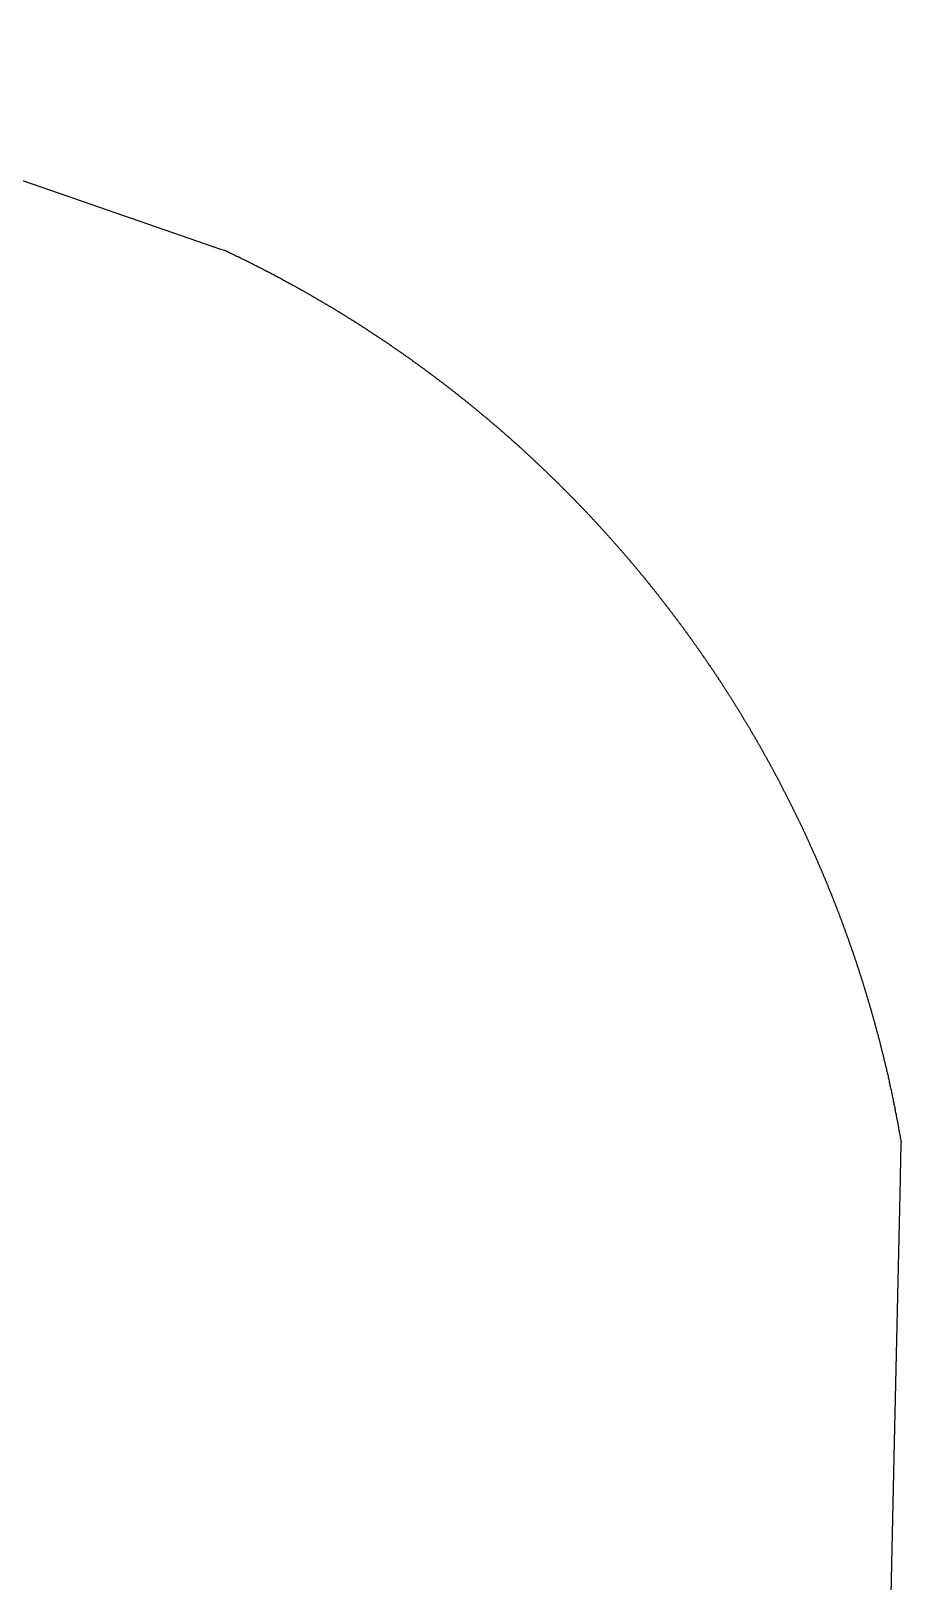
# Model space of a CAD drawing. Header units: millimetres. Extents: x 341926 to 344122, y 7366456 to 7369032.
# Drawn here: x 343748.6 to 343806, y 7367059.8 to 7367162.1 of the extents above; entities that cross this region are included whole.
import ezdxf

# ---------------------------------------------------------------- set-up
doc = ezdxf.new("R2010")
doc.units = ezdxf.units.MM
doc.layers.add('RUA FELICE ROSSI - 29_12_20 - V13', color=7, linetype='Continuous')

msp = doc.modelspace()

# ---------------------------------------------------------------- linework, layer by layer
at = {"layer": 'RUA FELICE ROSSI - 29_12_20 - V13'}
msp.add_lwpolyline([(343719.5, 7367162.13), (343751.96, 7367150.89), (343760.07, 7367148.08), (343761.09, 7367147.73), (343761.34, 7367147.65), (343761.4, 7367147.62), (343761.44, 7367147.61), (343761.45, 7367147.61), (343761.45, 7367147.61), (343761.45, 7367147.61), (343761.45, 7367147.61), (343761.46, 7367147.6), (343761.46, 7367147.6), (343761.47, 7367147.6), (343761.54, 7367147.57), (343761.61, 7367147.53), (343761.68, 7367147.5), (343761.75, 7367147.46), (343761.82, 7367147.43), (343761.89, 7367147.4), (343761.96, 7367147.36), (343762.03, 7367147.33), (343762.1, 7367147.29), (343762.17, 7367147.26), (343762.24, 7367147.23), (343762.31, 7367147.19), (343762.38, 7367147.16), (343762.45, 7367147.12), (343762.52, 7367147.09), (343762.59, 7367147.05), (343762.66, 7367147.02), (343762.73, 7367146.99), (343762.8, 7367146.95), (343762.87, 7367146.92), (343762.94, 7367146.88), (343763.01, 7367146.85), (343763.08, 7367146.81), (343763.15, 7367146.78), (343763.22, 7367146.74), (343763.29, 7367146.7), (343763.36, 7367146.67), (343763.43, 7367146.63), (343763.5, 7367146.6), (343763.57, 7367146.56), (343763.64, 7367146.53), (343763.71, 7367146.49), (343763.78, 7367146.46), (343763.85, 7367146.42), (343763.92, 7367146.38), (343763.99, 7367146.35), (343764.06, 7367146.31), (343764.13, 7367146.27), (343764.2, 7367146.24), (343764.27, 7367146.2), (343764.34, 7367146.17), (343764.41, 7367146.13), (343764.48, 7367146.09), (343764.55, 7367146.06), (343764.62, 7367146.02), (343764.69, 7367145.98), (343764.76, 7367145.94), (343764.83, 7367145.91), (343764.9, 7367145.87), (343764.97, 7367145.83), (343765.04, 7367145.8), (343765.1, 7367145.76), (343765.17, 7367145.72), (343765.24, 7367145.68), (343765.31, 7367145.65), (343765.38, 7367145.61), (343765.45, 7367145.57), (343765.52, 7367145.53), (343765.59, 7367145.5), (343765.66, 7367145.46), (343765.73, 7367145.42), (343765.8, 7367145.38), (343765.87, 7367145.34), (343765.94, 7367145.3), (343766, 7367145.27), (343766.04, 7367145.25), (343766.07, 7367145.23), (343766.11, 7367145.21), (343766.14, 7367145.19), (343766.18, 7367145.17), (343766.21, 7367145.15), (343766.25, 7367145.13), (343766.28, 7367145.11), (343766.32, 7367145.09), (343766.35, 7367145.07), (343766.38, 7367145.05), (343766.42, 7367145.03), (343766.45, 7367145.02), (343766.49, 7367145), (343766.52, 7367144.98), (343766.56, 7367144.96), (343766.59, 7367144.94), (343766.63, 7367144.92), (343766.66, 7367144.9), (343766.69, 7367144.88), (343766.73, 7367144.86), (343766.76, 7367144.84), (343766.8, 7367144.82), (343766.83, 7367144.8), (343766.87, 7367144.78), (343766.9, 7367144.76), (343766.94, 7367144.74), (343766.97, 7367144.72), (343767, 7367144.7), (343767.04, 7367144.68), (343767.07, 7367144.66), (343767.11, 7367144.64), (343767.14, 7367144.62), (343767.18, 7367144.6), (343767.21, 7367144.58), (343767.24, 7367144.56), (343767.28, 7367144.54), (343767.31, 7367144.52), (343767.35, 7367144.5), (343767.38, 7367144.48), (343767.42, 7367144.46), (343767.45, 7367144.44), (343767.48, 7367144.42), (343767.52, 7367144.4), (343767.55, 7367144.38), (343767.59, 7367144.36), (343767.62, 7367144.34), (343767.66, 7367144.32), (343767.69, 7367144.3), (343767.72, 7367144.28), (343767.76, 7367144.26), (343767.79, 7367144.24), (343767.83, 7367144.22), (343767.86, 7367144.2), (343767.9, 7367144.18), (343767.93, 7367144.16), (343767.96, 7367144.14), (343768, 7367144.12), (343768.03, 7367144.1), (343768.07, 7367144.08), (343768.1, 7367144.06), (343768.13, 7367144.04), (343768.17, 7367144.02), (343768.2, 7367144), (343768.24, 7367143.98), (343768.27, 7367143.96), (343768.31, 7367143.94), (343768.34, 7367143.92), (343768.37, 7367143.9), (343768.41, 7367143.88), (343768.44, 7367143.86), (343768.48, 7367143.84), (343768.51, 7367143.82), (343768.54, 7367143.79), (343768.58, 7367143.77), (343768.61, 7367143.75), (343768.65, 7367143.73), (343768.68, 7367143.71), (343768.71, 7367143.69), (343768.75, 7367143.67), (343768.78, 7367143.65), (343768.82, 7367143.63), (343768.85, 7367143.61), (343768.88, 7367143.59), (343768.92, 7367143.57), (343768.95, 7367143.55), (343768.99, 7367143.53), (343769.02, 7367143.5), (343769.05, 7367143.48), (343769.09, 7367143.46), (343769.12, 7367143.44), (343769.16, 7367143.42), (343769.19, 7367143.4), (343769.22, 7367143.38), (343769.26, 7367143.36), (343769.29, 7367143.34), (343769.33, 7367143.32), (343769.36, 7367143.3), (343769.39, 7367143.27), (343769.43, 7367143.25), (343769.46, 7367143.23), (343769.5, 7367143.21), (343769.53, 7367143.19), (343769.56, 7367143.17), (343769.6, 7367143.15), (343769.63, 7367143.13), (343769.66, 7367143.11), (343769.7, 7367143.08), (343769.73, 7367143.06), (343769.77, 7367143.04), (343769.8, 7367143.02), (343769.83, 7367143), (343769.87, 7367142.98), (343769.9, 7367142.96), (343769.93, 7367142.93), (343769.97, 7367142.91), (343770, 7367142.89), (343770.04, 7367142.87), (343770.07, 7367142.85), (343770.1, 7367142.83), (343770.14, 7367142.81), (343770.17, 7367142.78), (343770.2, 7367142.76), (343770.24, 7367142.74), (343770.27, 7367142.72), (343770.31, 7367142.7), (343770.34, 7367142.68), (343770.37, 7367142.66), (343770.41, 7367142.63), (343770.44, 7367142.61), (343770.47, 7367142.59), (343770.51, 7367142.57), (343770.54, 7367142.55), (343770.58, 7367142.53), (343770.61, 7367142.5), (343770.64, 7367142.48), (343770.68, 7367142.46), (343770.71, 7367142.44), (343770.74, 7367142.42), (343770.78, 7367142.39), (343770.81, 7367142.37), (343770.84, 7367142.35), (343770.88, 7367142.33), (343770.91, 7367142.31), (343770.94, 7367142.29), (343770.98, 7367142.26), (343771.01, 7367142.24), (343771.05, 7367142.22), (343771.08, 7367142.2), (343771.11, 7367142.18), (343771.15, 7367142.15), (343771.18, 7367142.13), (343771.21, 7367142.11), (343771.25, 7367142.09), (343771.28, 7367142.07), (343771.31, 7367142.04), (343771.35, 7367142.02), (343771.38, 7367142), (343771.41, 7367141.98), (343771.45, 7367141.95), (343771.48, 7367141.93), (343771.51, 7367141.91), (343771.55, 7367141.89), (343771.58, 7367141.87), (343771.61, 7367141.84), (343771.65, 7367141.82), (343771.68, 7367141.8), (343771.71, 7367141.78), (343771.75, 7367141.75), (343771.78, 7367141.73), (343771.81, 7367141.71), (343771.85, 7367141.69), (343771.88, 7367141.66), (343771.91, 7367141.64), (343771.95, 7367141.62), (343771.98, 7367141.6), (343772.01, 7367141.57), (343772.05, 7367141.55), (343772.08, 7367141.53), (343772.11, 7367141.51), (343772.15, 7367141.48), (343772.18, 7367141.46), (343772.21, 7367141.44), (343772.25, 7367141.42), (343772.28, 7367141.39), (343772.31, 7367141.37), (343772.35, 7367141.35), (343772.38, 7367141.33), (343772.41, 7367141.3), (343772.45, 7367141.28), (343772.48, 7367141.26), (343772.51, 7367141.23), (343772.54, 7367141.21), (343772.58, 7367141.19), (343772.61, 7367141.17), (343772.64, 7367141.14), (343772.68, 7367141.12), (343772.71, 7367141.1), (343772.74, 7367141.07), (343772.78, 7367141.05), (343772.81, 7367141.03), (343772.84, 7367141.01), (343772.88, 7367140.98), (343772.91, 7367140.96), (343772.94, 7367140.94), (343772.97, 7367140.91), (343773.01, 7367140.89), (343773.04, 7367140.87), (343773.07, 7367140.84), (343773.11, 7367140.82), (343773.14, 7367140.8), (343773.17, 7367140.77), (343773.21, 7367140.75), (343773.24, 7367140.73), (343773.27, 7367140.71), (343773.3, 7367140.68), (343773.34, 7367140.66), (343773.37, 7367140.64), (343773.4, 7367140.61), (343773.44, 7367140.59), (343773.47, 7367140.57), (343773.5, 7367140.54), (343773.53, 7367140.52), (343773.57, 7367140.5), (343773.6, 7367140.47), (343773.63, 7367140.45), (343773.67, 7367140.43), (343773.7, 7367140.4), (343773.73, 7367140.38), (343773.76, 7367140.35), (343773.8, 7367140.33), (343773.83, 7367140.31), (343773.86, 7367140.28), (343773.9, 7367140.26), (343773.93, 7367140.24), (343773.96, 7367140.21), (343773.99, 7367140.19), (343774.03, 7367140.17), (343774.06, 7367140.14), (343774.09, 7367140.12), (343774.12, 7367140.09), (343774.16, 7367140.07), (343774.19, 7367140.05), (343774.22, 7367140.02), (343774.26, 7367140), (343774.29, 7367139.98), (343774.32, 7367139.95), (343774.35, 7367139.93), (343774.39, 7367139.9), (343774.42, 7367139.88), (343774.45, 7367139.86), (343774.48, 7367139.83), (343774.52, 7367139.81), (343774.55, 7367139.79), (343774.58, 7367139.76), (343774.61, 7367139.74), (343774.65, 7367139.71), (343774.68, 7367139.69), (343774.71, 7367139.67), (343774.74, 7367139.64), (343774.78, 7367139.62), (343774.81, 7367139.59), (343774.84, 7367139.57), (343774.87, 7367139.54), (343774.91, 7367139.52), (343774.94, 7367139.5), (343774.97, 7367139.47), (343775, 7367139.45), (343775.04, 7367139.42), (343775.07, 7367139.4), (343775.1, 7367139.38), (343775.13, 7367139.35), (343775.17, 7367139.33), (343775.2, 7367139.3), (343775.23, 7367139.28), (343775.26, 7367139.25), (343775.3, 7367139.23), (343775.33, 7367139.21), (343775.36, 7367139.18), (343775.39, 7367139.16), (343775.42, 7367139.13), (343775.46, 7367139.11), (343775.49, 7367139.08), (343775.52, 7367139.06), (343775.55, 7367139.03), (343775.59, 7367139.01), (343775.62, 7367138.99), (343775.65, 7367138.96), (343775.68, 7367138.94), (343775.71, 7367138.91), (343775.75, 7367138.89), (343775.78, 7367138.86), (343775.81, 7367138.84), (343775.84, 7367138.81), (343775.88, 7367138.79), (343775.91, 7367138.76), (343775.94, 7367138.74), (343775.97, 7367138.71), (343776, 7367138.69), (343776.04, 7367138.66), (343776.07, 7367138.64), (343776.1, 7367138.62), (343776.13, 7367138.59), (343776.16, 7367138.57), (343776.2, 7367138.54), (343776.23, 7367138.52), (343776.26, 7367138.49), (343776.29, 7367138.47), (343776.32, 7367138.44), (343776.36, 7367138.42), (343776.39, 7367138.39), (343776.42, 7367138.37), (343776.45, 7367138.34), (343776.48, 7367138.32), (343776.52, 7367138.29), (343776.55, 7367138.27), (343776.58, 7367138.24), (343776.61, 7367138.22), (343776.64, 7367138.19), (343776.68, 7367138.17), (343776.71, 7367138.14), (343776.74, 7367138.12), (343776.77, 7367138.09), (343776.8, 7367138.06), (343776.84, 7367138.04), (343776.87, 7367138.01), (343776.9, 7367137.99), (343776.93, 7367137.96), (343776.96, 7367137.94), (343776.99, 7367137.91), (343777.03, 7367137.89), (343777.06, 7367137.86), (343777.09, 7367137.84), (343777.12, 7367137.81), (343777.15, 7367137.79), (343777.19, 7367137.76), (343777.22, 7367137.74), (343777.25, 7367137.71), (343777.28, 7367137.68), (343777.31, 7367137.66), (343777.34, 7367137.63), (343777.38, 7367137.61), (343777.41, 7367137.58), (343777.44, 7367137.56), (343777.47, 7367137.53), (343777.5, 7367137.51), (343777.53, 7367137.48), (343777.56, 7367137.45), (343777.6, 7367137.43), (343777.63, 7367137.4), (343777.66, 7367137.38), (343777.69, 7367137.35), (343777.72, 7367137.33), (343777.75, 7367137.3), (343777.79, 7367137.28), (343777.82, 7367137.25), (343777.85, 7367137.22), (343777.88, 7367137.2), (343777.91, 7367137.17), (343777.94, 7367137.15), (343777.97, 7367137.12), (343778.01, 7367137.09), (343778.04, 7367137.07), (343778.07, 7367137.04), (343778.1, 7367137.02), (343778.13, 7367136.99), (343778.16, 7367136.96), (343778.19, 7367136.94), (343778.23, 7367136.91), (343778.26, 7367136.89), (343778.29, 7367136.86), (343778.32, 7367136.83), (343778.35, 7367136.81), (343778.38, 7367136.78), (343778.41, 7367136.76), (343778.44, 7367136.73), (343778.48, 7367136.7), (343778.51, 7367136.68), (343778.54, 7367136.65), (343778.57, 7367136.63), (343778.6, 7367136.6), (343778.63, 7367136.57), (343778.66, 7367136.55), (343778.69, 7367136.52), (343778.73, 7367136.49), (343778.76, 7367136.47), (343778.79, 7367136.44), (343778.82, 7367136.42), (343778.85, 7367136.39), (343778.88, 7367136.36), (343778.91, 7367136.34), (343778.94, 7367136.31), (343778.97, 7367136.28), (343779.01, 7367136.26), (343779.04, 7367136.23), (343779.07, 7367136.2), (343779.1, 7367136.18), (343779.13, 7367136.15), (343779.16, 7367136.13), (343779.19, 7367136.1), (343779.22, 7367136.07), (343779.25, 7367136.05), (343779.29, 7367136.02), (343779.32, 7367135.99), (343779.35, 7367135.97), (343779.38, 7367135.94), (343779.41, 7367135.91), (343779.44, 7367135.89), (343779.47, 7367135.86), (343779.5, 7367135.83), (343779.53, 7367135.81), (343779.56, 7367135.78), (343779.59, 7367135.75), (343779.62, 7367135.73), (343779.66, 7367135.7), (343779.69, 7367135.67), (343779.72, 7367135.64), (343779.75, 7367135.62), (343779.78, 7367135.59), (343779.81, 7367135.56), (343779.84, 7367135.54), (343779.87, 7367135.51), (343779.9, 7367135.48), (343779.93, 7367135.46), (343779.96, 7367135.43), (343779.99, 7367135.4), (343780.02, 7367135.38), (343780.06, 7367135.35), (343780.09, 7367135.32), (343780.12, 7367135.29), (343780.15, 7367135.27), (343780.18, 7367135.24), (343780.21, 7367135.21), (343780.24, 7367135.19), (343780.27, 7367135.16), (343780.3, 7367135.13), (343780.33, 7367135.1), (343780.36, 7367135.08), (343780.39, 7367135.05), (343780.42, 7367135.02), (343780.45, 7367135), (343780.48, 7367134.97), (343780.51, 7367134.94), (343780.54, 7367134.91), (343780.57, 7367134.89), (343780.61, 7367134.86), (343780.64, 7367134.83), (343780.67, 7367134.8), (343780.7, 7367134.78), (343780.73, 7367134.75), (343780.76, 7367134.72), (343780.79, 7367134.7), (343780.82, 7367134.67), (343780.85, 7367134.64), (343780.88, 7367134.61), (343780.91, 7367134.59), (343780.94, 7367134.56), (343780.97, 7367134.53), (343781, 7367134.5), (343781.03, 7367134.48), (343781.06, 7367134.45), (343781.09, 7367134.42), (343781.12, 7367134.39), (343781.15, 7367134.37), (343781.18, 7367134.34), (343781.21, 7367134.31), (343781.24, 7367134.28), (343781.27, 7367134.25), (343781.3, 7367134.23), (343781.33, 7367134.2), (343781.36, 7367134.17), (343781.39, 7367134.14), (343781.42, 7367134.12), (343781.45, 7367134.09), (343781.48, 7367134.06), (343781.51, 7367134.03), (343781.54, 7367134), (343781.57, 7367133.98), (343781.6, 7367133.95), (343781.63, 7367133.92), (343781.66, 7367133.89), (343781.69, 7367133.87), (343781.72, 7367133.84), (343781.75, 7367133.81), (343781.78, 7367133.78), (343781.81, 7367133.75), (343781.84, 7367133.73), (343781.87, 7367133.7), (343781.9, 7367133.67), (343781.93, 7367133.64), (343781.96, 7367133.61), (343781.99, 7367133.58), (343782.02, 7367133.56), (343782.05, 7367133.53), (343782.08, 7367133.5), (343782.11, 7367133.47), (343782.14, 7367133.44), (343782.17, 7367133.42), (343782.2, 7367133.39), (343782.23, 7367133.36), (343782.26, 7367133.33), (343782.29, 7367133.3), (343782.32, 7367133.27), (343782.35, 7367133.25), (343782.38, 7367133.22), (343782.41, 7367133.19), (343782.44, 7367133.16), (343782.47, 7367133.13), (343782.5, 7367133.11), (343782.53, 7367133.08), (343782.56, 7367133.05), (343782.59, 7367133.02), (343782.62, 7367132.99), (343782.64, 7367132.96), (343782.67, 7367132.93), (343782.7, 7367132.91), (343782.73, 7367132.88), (343782.76, 7367132.85), (343782.79, 7367132.82), (343782.82, 7367132.79), (343782.85, 7367132.76), (343782.88, 7367132.73), (343782.91, 7367132.71), (343782.94, 7367132.68), (343782.97, 7367132.65), (343783, 7367132.62), (343783.03, 7367132.59), (343783.06, 7367132.56), (343783.09, 7367132.53), (343783.12, 7367132.51), (343783.15, 7367132.48), (343783.17, 7367132.45), (343783.2, 7367132.42), (343783.23, 7367132.39), (343783.26, 7367132.36), (343783.29, 7367132.33), (343783.32, 7367132.3), (343783.35, 7367132.28), (343783.38, 7367132.25), (343783.41, 7367132.22), (343783.44, 7367132.19), (343783.47, 7367132.16), (343783.5, 7367132.13), (343783.53, 7367132.1), (343783.55, 7367132.07), (343783.58, 7367132.04), (343783.61, 7367132.02), (343783.64, 7367131.99), (343783.67, 7367131.96), (343783.7, 7367131.93), (343783.73, 7367131.9), (343783.76, 7367131.87), (343783.79, 7367131.84), (343783.82, 7367131.81), (343783.84, 7367131.78), (343783.87, 7367131.75), (343783.9, 7367131.72), (343783.93, 7367131.7), (343783.96, 7367131.67), (343783.99, 7367131.64), (343784.02, 7367131.61), (343784.05, 7367131.58), (343784.08, 7367131.55), (343784.11, 7367131.52), (343784.13, 7367131.49), (343784.16, 7367131.46), (343784.19, 7367131.43), (343784.22, 7367131.4), (343784.25, 7367131.37), (343784.28, 7367131.34), (343784.31, 7367131.31), (343784.34, 7367131.29), (343784.36, 7367131.26), (343784.39, 7367131.23), (343784.42, 7367131.2), (343784.45, 7367131.17), (343784.48, 7367131.14), (343784.51, 7367131.11), (343784.54, 7367131.08), (343784.57, 7367131.05), (343784.59, 7367131.02), (343784.62, 7367130.99), (343784.65, 7367130.96), (343784.68, 7367130.93), (343784.71, 7367130.9), (343784.74, 7367130.87), (343784.77, 7367130.84), (343784.79, 7367130.81), (343784.82, 7367130.78), (343784.85, 7367130.75), (343784.88, 7367130.72), (343784.91, 7367130.69), (343784.94, 7367130.66), (343784.96, 7367130.64), (343784.99, 7367130.61), (343785.02, 7367130.58), (343785.05, 7367130.55), (343785.08, 7367130.52), (343785.11, 7367130.49), (343785.14, 7367130.46), (343785.16, 7367130.43), (343785.19, 7367130.4), (343785.22, 7367130.37), (343785.25, 7367130.34), (343785.28, 7367130.31), (343785.3, 7367130.28), (343785.33, 7367130.25), (343785.36, 7367130.22), (343785.39, 7367130.19), (343785.42, 7367130.16), (343785.45, 7367130.13), (343785.47, 7367130.1), (343785.5, 7367130.07), (343785.53, 7367130.04), (343785.56, 7367130.01), (343785.59, 7367129.98), (343785.61, 7367129.95), (343785.64, 7367129.92), (343785.67, 7367129.89), (343785.7, 7367129.86), (343785.73, 7367129.83), (343785.76, 7367129.8), (343785.78, 7367129.77), (343785.81, 7367129.74), (343785.84, 7367129.71), (343785.87, 7367129.68), (343785.9, 7367129.65), (343785.92, 7367129.62), (343785.95, 7367129.59), (343785.98, 7367129.56), (343786.01, 7367129.52), (343786.03, 7367129.49), (343786.06, 7367129.46), (343786.09, 7367129.43), (343786.12, 7367129.4), (343786.15, 7367129.37), (343786.17, 7367129.34), (343786.2, 7367129.31), (343786.23, 7367129.28), (343786.26, 7367129.25), (343786.29, 7367129.22), (343786.31, 7367129.19), (343786.34, 7367129.16), (343786.37, 7367129.13), (343786.4, 7367129.1), (343786.42, 7367129.07), (343786.45, 7367129.04), (343786.48, 7367129.01), (343786.51, 7367128.98), (343786.53, 7367128.95), (343786.56, 7367128.92), (343786.59, 7367128.89), (343786.62, 7367128.85), (343786.64, 7367128.82), (343786.67, 7367128.79), (343786.7, 7367128.76), (343786.73, 7367128.73), (343786.75, 7367128.7), (343786.78, 7367128.67), (343786.81, 7367128.64), (343786.84, 7367128.61), (343786.86, 7367128.58), (343786.89, 7367128.55), (343786.92, 7367128.52), (343786.95, 7367128.49), (343786.97, 7367128.46), (343787, 7367128.42), (343787.03, 7367128.39), (343787.06, 7367128.36), (343787.08, 7367128.33), (343787.11, 7367128.3), (343787.14, 7367128.27), (343787.17, 7367128.24), (343787.19, 7367128.21), (343787.22, 7367128.18), (343787.25, 7367128.15), (343787.27, 7367128.12), (343787.3, 7367128.08), (343787.33, 7367128.05), (343787.36, 7367128.02), (343787.38, 7367127.99), (343787.41, 7367127.96), (343787.44, 7367127.93), (343787.46, 7367127.9), (343787.49, 7367127.87), (343787.52, 7367127.84), (343787.55, 7367127.8), (343787.57, 7367127.77), (343787.6, 7367127.74), (343787.63, 7367127.71), (343787.65, 7367127.68), (343787.68, 7367127.65), (343787.71, 7367127.62), (343787.73, 7367127.59), (343787.76, 7367127.56), (343787.79, 7367127.52), (343787.81, 7367127.49), (343787.84, 7367127.46), (343787.87, 7367127.43), (343787.9, 7367127.4), (343787.92, 7367127.37), (343787.95, 7367127.34), (343787.98, 7367127.3), (343788, 7367127.27), (343788.03, 7367127.24), (343788.06, 7367127.21), (343788.08, 7367127.18), (343788.11, 7367127.15), (343788.14, 7367127.12), (343788.16, 7367127.09), (343788.19, 7367127.05), (343788.22, 7367127.02), (343788.24, 7367126.99), (343788.27, 7367126.96), (343788.3, 7367126.93), (343788.32, 7367126.9), (343788.35, 7367126.86), (343788.38, 7367126.83), (343788.4, 7367126.8), (343788.43, 7367126.77), (343788.46, 7367126.74), (343788.48, 7367126.71), (343788.51, 7367126.68), (343788.53, 7367126.64), (343788.56, 7367126.61), (343788.59, 7367126.58), (343788.61, 7367126.55), (343788.64, 7367126.52), (343788.67, 7367126.48), (343788.69, 7367126.45), (343788.72, 7367126.42), (343788.75, 7367126.39), (343788.77, 7367126.36), (343788.8, 7367126.33), (343788.82, 7367126.29), (343788.85, 7367126.26), (343788.88, 7367126.23), (343788.9, 7367126.2), (343788.93, 7367126.17), (343788.96, 7367126.14), (343788.98, 7367126.1), (343789.01, 7367126.07), (343789.03, 7367126.04), (343789.06, 7367126.01), (343789.09, 7367125.98), (343789.11, 7367125.94), (343789.14, 7367125.91), (343789.16, 7367125.88), (343789.19, 7367125.85), (343789.22, 7367125.82), (343789.24, 7367125.78), (343789.27, 7367125.75), (343789.3, 7367125.72), (343789.32, 7367125.69), (343789.35, 7367125.66), (343789.37, 7367125.62), (343789.4, 7367125.59), (343789.42, 7367125.56), (343789.45, 7367125.53), (343789.48, 7367125.49), (343789.5, 7367125.46), (343789.53, 7367125.43), (343789.55, 7367125.4), (343789.58, 7367125.37), (343789.61, 7367125.33), (343789.63, 7367125.3), (343789.66, 7367125.27), (343789.68, 7367125.24), (343789.71, 7367125.21), (343789.73, 7367125.17), (343789.76, 7367125.14), (343789.79, 7367125.11), (343789.81, 7367125.08), (343789.84, 7367125.04), (343789.86, 7367125.01), (343789.89, 7367124.98), (343789.91, 7367124.95), (343789.94, 7367124.91), (343789.97, 7367124.88), (343789.99, 7367124.85), (343790.02, 7367124.82), (343790.04, 7367124.78), (343790.07, 7367124.75), (343790.09, 7367124.72), (343790.12, 7367124.69), (343790.14, 7367124.65), (343790.17, 7367124.62), (343790.19, 7367124.59), (343790.22, 7367124.56), (343790.25, 7367124.52), (343790.27, 7367124.49), (343790.3, 7367124.46), (343790.32, 7367124.43), (343790.35, 7367124.39), (343790.37, 7367124.36), (343790.4, 7367124.33), (343790.42, 7367124.3), (343790.45, 7367124.26), (343790.47, 7367124.23), (343790.5, 7367124.2), (343790.52, 7367124.17), (343790.55, 7367124.13), (343790.57, 7367124.1), (343790.6, 7367124.07), (343790.62, 7367124.03), (343790.65, 7367124), (343790.67, 7367123.97), (343790.7, 7367123.94), (343790.72, 7367123.9), (343790.75, 7367123.87), (343790.77, 7367123.84), (343790.8, 7367123.81), (343790.82, 7367123.77), (343790.85, 7367123.74), (343790.87, 7367123.71), (343790.9, 7367123.67), (343790.92, 7367123.64), (343790.95, 7367123.61), (343790.97, 7367123.57), (343791, 7367123.54), (343791.02, 7367123.51), (343791.05, 7367123.48), (343791.07, 7367123.44), (343791.1, 7367123.41), (343791.12, 7367123.38), (343791.15, 7367123.34), (343791.17, 7367123.31), (343791.2, 7367123.28), (343791.22, 7367123.24), (343791.25, 7367123.21), (343791.27, 7367123.18), (343791.3, 7367123.15), (343791.32, 7367123.11), (343791.35, 7367123.08), (343791.37, 7367123.05), (343791.39, 7367123.01), (343791.42, 7367122.98), (343791.44, 7367122.95), (343791.47, 7367122.91), (343791.49, 7367122.88), (343791.52, 7367122.85), (343791.54, 7367122.81), (343791.57, 7367122.78), (343791.59, 7367122.75), (343791.62, 7367122.71), (343791.64, 7367122.68), (343791.66, 7367122.65), (343791.69, 7367122.61), (343791.71, 7367122.58), (343791.74, 7367122.55), (343791.76, 7367122.51), (343791.79, 7367122.48), (343791.81, 7367122.45), (343791.83, 7367122.41), (343791.86, 7367122.38), (343791.88, 7367122.35), (343791.91, 7367122.31), (343791.93, 7367122.28), (343791.96, 7367122.25), (343791.98, 7367122.21), (343792, 7367122.18), (343792.03, 7367122.15), (343792.05, 7367122.11), (343792.08, 7367122.08), (343792.1, 7367122.05), (343792.12, 7367122.01), (343792.15, 7367121.98), (343792.17, 7367121.95), (343792.2, 7367121.91), (343792.22, 7367121.88), (343792.24, 7367121.85), (343792.27, 7367121.81), (343792.29, 7367121.78), (343792.32, 7367121.74), (343792.34, 7367121.71), (343792.36, 7367121.68), (343792.39, 7367121.64), (343792.41, 7367121.61), (343792.44, 7367121.58), (343792.46, 7367121.54), (343792.48, 7367121.51), (343792.51, 7367121.48), (343792.53, 7367121.44), (343792.56, 7367121.41), (343792.58, 7367121.37), (343792.6, 7367121.34), (343792.63, 7367121.31), (343792.65, 7367121.27), (343792.67, 7367121.24), (343792.7, 7367121.21), (343792.72, 7367121.17), (343792.74, 7367121.14), (343792.77, 7367121.1), (343792.79, 7367121.07), (343792.82, 7367121.04), (343792.84, 7367121), (343792.86, 7367120.97), (343792.89, 7367120.93), (343792.91, 7367120.9), (343792.93, 7367120.87), (343792.96, 7367120.83), (343792.98, 7367120.8), (343793, 7367120.76), (343793.03, 7367120.73), (343793.05, 7367120.7), (343793.07, 7367120.66), (343793.1, 7367120.63), (343793.12, 7367120.59), (343793.14, 7367120.56), (343793.17, 7367120.53), (343793.19, 7367120.49), (343793.21, 7367120.46), (343793.24, 7367120.42), (343793.26, 7367120.39), (343793.28, 7367120.36), (343793.31, 7367120.32), (343793.33, 7367120.29), (343793.35, 7367120.25), (343793.38, 7367120.22), (343793.4, 7367120.19), (343793.42, 7367120.15), (343793.45, 7367120.12), (343793.47, 7367120.08), (343793.49, 7367120.05), (343793.51, 7367120.01), (343793.54, 7367119.98), (343793.56, 7367119.95), (343793.58, 7367119.91), (343793.61, 7367119.88), (343793.63, 7367119.84), (343793.65, 7367119.81), (343793.67, 7367119.78), (343793.7, 7367119.74), (343793.72, 7367119.71), (343793.74, 7367119.67), (343793.77, 7367119.64), (343793.79, 7367119.6), (343793.81, 7367119.57), (343793.83, 7367119.53), (343793.86, 7367119.5), (343793.88, 7367119.47), (343793.9, 7367119.43), (343793.93, 7367119.4), (343793.95, 7367119.36), (343793.97, 7367119.33), (343793.99, 7367119.29), (343794.02, 7367119.26), (343794.04, 7367119.22), (343794.06, 7367119.19), (343794.08, 7367119.16), (343794.11, 7367119.12), (343794.13, 7367119.09), (343794.15, 7367119.05), (343794.17, 7367119.02), (343794.2, 7367118.98), (343794.22, 7367118.95), (343794.24, 7367118.91), (343794.26, 7367118.88), (343794.29, 7367118.84), (343794.31, 7367118.81), (343794.33, 7367118.78), (343794.35, 7367118.74), (343794.38, 7367118.71), (343794.4, 7367118.67), (343794.42, 7367118.64), (343794.44, 7367118.6), (343794.47, 7367118.57), (343794.49, 7367118.53), (343794.51, 7367118.5), (343794.53, 7367118.46), (343794.55, 7367118.43), (343794.58, 7367118.39), (343794.6, 7367118.36), (343794.62, 7367118.32), (343794.64, 7367118.29), (343794.67, 7367118.26), (343794.69, 7367118.22), (343794.71, 7367118.19), (343794.73, 7367118.15), (343794.75, 7367118.12), (343794.78, 7367118.08), (343794.8, 7367118.05), (343794.82, 7367118.01), (343794.84, 7367117.98), (343794.86, 7367117.94), (343794.89, 7367117.91), (343794.91, 7367117.87), (343794.93, 7367117.84), (343794.95, 7367117.8), (343794.97, 7367117.77), (343794.99, 7367117.73), (343795.02, 7367117.7), (343795.04, 7367117.66), (343795.06, 7367117.63), (343795.08, 7367117.59), (343795.1, 7367117.56), (343795.13, 7367117.52), (343795.15, 7367117.49), (343795.17, 7367117.45), (343795.19, 7367117.42), (343795.21, 7367117.38), (343795.23, 7367117.35), (343795.26, 7367117.31), (343795.28, 7367117.28), (343795.3, 7367117.24), (343795.32, 7367117.21), (343795.34, 7367117.17), (343795.36, 7367117.14), (343795.38, 7367117.1), (343795.41, 7367117.07), (343795.43, 7367117.03), (343795.45, 7367117), (343795.47, 7367116.96), (343795.49, 7367116.93), (343795.51, 7367116.89), (343795.53, 7367116.86), (343795.56, 7367116.82), (343795.58, 7367116.79), (343795.6, 7367116.75), (343795.62, 7367116.71), (343795.64, 7367116.68), (343795.66, 7367116.64), (343795.68, 7367116.61), (343795.7, 7367116.57), (343795.73, 7367116.54), (343795.75, 7367116.5), (343795.77, 7367116.47), (343795.79, 7367116.43), (343795.81, 7367116.4), (343795.83, 7367116.36), (343795.85, 7367116.33), (343795.87, 7367116.29), (343795.89, 7367116.26), (343795.92, 7367116.22), (343795.94, 7367116.19), (343795.96, 7367116.15), (343795.98, 7367116.11), (343796, 7367116.08), (343796.02, 7367116.04), (343796.04, 7367116.01), (343796.06, 7367115.97), (343796.08, 7367115.94), (343796.1, 7367115.9), (343796.12, 7367115.87), (343796.15, 7367115.83), (343796.17, 7367115.8), (343796.19, 7367115.76), (343796.21, 7367115.72), (343796.23, 7367115.69), (343796.25, 7367115.65), (343796.27, 7367115.62), (343796.29, 7367115.58), (343796.31, 7367115.55), (343796.33, 7367115.51), (343796.35, 7367115.48), (343796.37, 7367115.44), (343796.39, 7367115.4), (343796.41, 7367115.37), (343796.44, 7367115.33), (343796.46, 7367115.3), (343796.48, 7367115.26), (343796.5, 7367115.23), (343796.52, 7367115.19), (343796.54, 7367115.16), (343796.56, 7367115.12), (343796.58, 7367115.08), (343796.6, 7367115.05), (343796.62, 7367115.01), (343796.64, 7367114.98), (343796.66, 7367114.94), (343796.68, 7367114.91), (343796.7, 7367114.87), (343796.72, 7367114.83), (343796.74, 7367114.8), (343796.76, 7367114.76), (343796.78, 7367114.73), (343796.8, 7367114.69), (343796.82, 7367114.66), (343796.84, 7367114.62), (343796.86, 7367114.58), (343796.88, 7367114.55), (343796.9, 7367114.51), (343796.92, 7367114.48), (343796.94, 7367114.44), (343796.96, 7367114.4), (343796.98, 7367114.37), (343797, 7367114.33), (343797.02, 7367114.3), (343797.04, 7367114.26), (343797.06, 7367114.23), (343797.08, 7367114.19), (343797.1, 7367114.15), (343797.12, 7367114.12), (343797.14, 7367114.08), (343797.16, 7367114.05), (343797.18, 7367114.01), (343797.2, 7367113.97), (343797.22, 7367113.94), (343797.24, 7367113.9), (343797.26, 7367113.87), (343797.28, 7367113.83), (343797.3, 7367113.79), (343797.32, 7367113.76), (343797.34, 7367113.72), (343797.36, 7367113.69), (343797.38, 7367113.65), (343797.4, 7367113.61), (343797.42, 7367113.58), (343797.44, 7367113.54), (343797.46, 7367113.51), (343797.48, 7367113.47), (343797.5, 7367113.43), (343797.52, 7367113.4), (343797.54, 7367113.36), (343797.56, 7367113.32), (343797.58, 7367113.29), (343797.59, 7367113.25), (343797.61, 7367113.22), (343797.63, 7367113.18), (343797.65, 7367113.14), (343797.67, 7367113.11), (343797.69, 7367113.07), (343797.71, 7367113.04), (343797.73, 7367113), (343797.75, 7367112.96), (343797.77, 7367112.93), (343797.79, 7367112.89), (343797.81, 7367112.85), (343797.83, 7367112.82), (343797.85, 7367112.78), (343797.87, 7367112.75), (343797.88, 7367112.71), (343797.9, 7367112.67), (343797.92, 7367112.64), (343797.94, 7367112.6), (343797.96, 7367112.56), (343797.98, 7367112.53), (343798, 7367112.49), (343798.02, 7367112.46), (343798.04, 7367112.42), (343798.06, 7367112.38), (343798.07, 7367112.35), (343798.09, 7367112.31), (343798.11, 7367112.27), (343798.13, 7367112.24), (343798.15, 7367112.2), (343798.17, 7367112.16), (343798.19, 7367112.13), (343798.21, 7367112.09), (343798.23, 7367112.06), (343798.24, 7367112.02), (343798.26, 7367111.98), (343798.28, 7367111.95), (343798.3, 7367111.91), (343798.32, 7367111.87), (343798.34, 7367111.84), (343798.36, 7367111.8), (343798.38, 7367111.76), (343798.39, 7367111.73), (343798.41, 7367111.69), (343798.43, 7367111.65), (343798.45, 7367111.62), (343798.47, 7367111.58), (343798.49, 7367111.55), (343798.51, 7367111.51), (343798.52, 7367111.47), (343798.54, 7367111.44), (343798.56, 7367111.4), (343798.58, 7367111.36), (343798.6, 7367111.33), (343798.62, 7367111.29), (343798.63, 7367111.25), (343798.65, 7367111.22), (343798.67, 7367111.18), (343798.69, 7367111.14), (343798.71, 7367111.11), (343798.73, 7367111.07), (343798.74, 7367111.03), (343798.76, 7367111), (343798.78, 7367110.96), (343798.8, 7367110.92), (343798.82, 7367110.89), (343798.84, 7367110.85), (343798.85, 7367110.81), (343798.87, 7367110.78), (343798.89, 7367110.74), (343798.91, 7367110.7), (343798.93, 7367110.67), (343798.94, 7367110.63), (343798.96, 7367110.59), (343798.98, 7367110.56), (343799, 7367110.52), (343799.02, 7367110.48), (343799.03, 7367110.45), (343799.05, 7367110.41), (343799.07, 7367110.37), (343799.09, 7367110.34), (343799.11, 7367110.3), (343799.12, 7367110.26), (343799.14, 7367110.23), (343799.16, 7367110.19), (343799.18, 7367110.15), (343799.19, 7367110.12), (343799.21, 7367110.08), (343799.23, 7367110.04), (343799.25, 7367110), (343799.27, 7367109.97), (343799.28, 7367109.93), (343799.3, 7367109.89), (343799.32, 7367109.86), (343799.34, 7367109.82), (343799.35, 7367109.78), (343799.37, 7367109.75), (343799.39, 7367109.71), (343799.41, 7367109.67), (343799.42, 7367109.64), (343799.44, 7367109.6), (343799.46, 7367109.56), (343799.48, 7367109.53), (343799.49, 7367109.49), (343799.51, 7367109.45), (343799.53, 7367109.41), (343799.55, 7367109.38), (343799.56, 7367109.34), (343799.58, 7367109.3), (343799.6, 7367109.27), (343799.62, 7367109.23), (343799.63, 7367109.19), (343799.65, 7367109.16), (343799.67, 7367109.12), (343799.68, 7367109.08), (343799.7, 7367109.04), (343799.72, 7367109.01), (343799.74, 7367108.97), (343799.75, 7367108.93), (343799.77, 7367108.9), (343799.79, 7367108.86), (343799.8, 7367108.82), (343799.82, 7367108.79), (343799.84, 7367108.75), (343799.86, 7367108.71), (343799.87, 7367108.67), (343799.89, 7367108.64), (343799.91, 7367108.6), (343799.92, 7367108.56), (343799.94, 7367108.53), (343799.96, 7367108.49), (343799.97, 7367108.45), (343799.99, 7367108.41), (343800.01, 7367108.38), (343800.02, 7367108.34), (343800.04, 7367108.3), (343800.06, 7367108.27), (343800.07, 7367108.23), (343800.09, 7367108.19), (343800.11, 7367108.15), (343800.12, 7367108.12), (343800.14, 7367108.08), (343800.16, 7367108.04), (343800.17, 7367108.01), (343800.19, 7367107.97), (343800.21, 7367107.93), (343800.22, 7367107.89), (343800.24, 7367107.86), (343800.26, 7367107.82), (343800.27, 7367107.78), (343800.29, 7367107.75), (343800.31, 7367107.71), (343800.32, 7367107.67), (343800.34, 7367107.63), (343800.36, 7367107.6), (343800.37, 7367107.56), (343800.39, 7367107.52), (343800.41, 7367107.48), (343800.42, 7367107.45), (343800.44, 7367107.41), (343800.45, 7367107.37), (343800.47, 7367107.34), (343800.49, 7367107.3), (343800.5, 7367107.26), (343800.52, 7367107.22), (343800.54, 7367107.19), (343800.55, 7367107.15), (343800.57, 7367107.11), (343800.58, 7367107.07), (343800.6, 7367107.04), (343800.62, 7367107), (343800.63, 7367106.96), (343800.65, 7367106.92), (343800.66, 7367106.89), (343800.68, 7367106.85), (343800.7, 7367106.81), (343800.71, 7367106.78), (343800.73, 7367106.74), (343800.74, 7367106.7), (343800.76, 7367106.66), (343800.78, 7367106.63), (343800.79, 7367106.59), (343800.81, 7367106.55), (343800.82, 7367106.51), (343800.84, 7367106.48), (343800.86, 7367106.44), (343800.87, 7367106.4), (343800.89, 7367106.36), (343800.9, 7367106.33), (343800.92, 7367106.29), (343800.93, 7367106.25), (343800.95, 7367106.21), (343800.97, 7367106.18), (343800.98, 7367106.14), (343801, 7367106.1), (343801.01, 7367106.06), (343801.03, 7367106.03), (343801.04, 7367105.99), (343801.06, 7367105.95), (343801.07, 7367105.91), (343801.09, 7367105.88), (343801.11, 7367105.84), (343801.12, 7367105.8), (343801.14, 7367105.76), (343801.15, 7367105.73), (343801.17, 7367105.69), (343801.18, 7367105.65), (343801.2, 7367105.61), (343801.21, 7367105.58), (343801.23, 7367105.54), (343801.24, 7367105.5), (343801.26, 7367105.46), (343801.27, 7367105.43), (343801.29, 7367105.39), (343801.3, 7367105.35), (343801.32, 7367105.31), (343801.34, 7367105.27), (343801.35, 7367105.24), (343801.37, 7367105.2), (343801.38, 7367105.16), (343801.4, 7367105.12), (343801.41, 7367105.09), (343801.43, 7367105.05), (343801.44, 7367105.01), (343801.46, 7367104.97), (343801.47, 7367104.94), (343801.49, 7367104.9), (343801.5, 7367104.86), (343801.52, 7367104.82), (343801.53, 7367104.79), (343801.55, 7367104.75), (343801.56, 7367104.71), (343801.58, 7367104.67), (343801.59, 7367104.63), (343801.6, 7367104.6), (343801.62, 7367104.56), (343801.63, 7367104.52), (343801.65, 7367104.48), (343801.66, 7367104.45), (343801.68, 7367104.41), (343801.69, 7367104.37), (343801.71, 7367104.33), (343801.72, 7367104.3), (343801.74, 7367104.26), (343801.75, 7367104.22), (343801.77, 7367104.18), (343801.78, 7367104.14), (343801.8, 7367104.11), (343801.81, 7367104.07), (343801.82, 7367104.03), (343801.84, 7367103.99), (343801.85, 7367103.96), (343801.87, 7367103.92), (343801.88, 7367103.88), (343801.9, 7367103.84), (343801.91, 7367103.8), (343801.93, 7367103.77), (343801.94, 7367103.73), (343801.95, 7367103.69), (343801.97, 7367103.65), (343801.98, 7367103.62), (343802, 7367103.58), (343802.01, 7367103.54), (343802.03, 7367103.5), (343802.04, 7367103.46), (343802.05, 7367103.43), (343802.07, 7367103.39), (343802.08, 7367103.35), (343802.1, 7367103.31), (343802.11, 7367103.27), (343802.12, 7367103.24), (343802.14, 7367103.2), (343802.15, 7367103.16), (343802.17, 7367103.12), (343802.18, 7367103.09), (343802.19, 7367103.05), (343802.21, 7367103.01), (343802.22, 7367102.97), (343802.24, 7367102.93), (343802.25, 7367102.9), (343802.26, 7367102.86), (343802.28, 7367102.82), (343802.29, 7367102.78), (343802.31, 7367102.74), (343802.32, 7367102.71), (343802.33, 7367102.67), (343802.35, 7367102.63), (343802.36, 7367102.59), (343802.37, 7367102.55), (343802.39, 7367102.52), (343802.4, 7367102.48), (343802.42, 7367102.44), (343802.43, 7367102.4), (343802.44, 7367102.36), (343802.46, 7367102.33), (343802.47, 7367102.29), (343802.48, 7367102.25), (343802.5, 7367102.21), (343802.51, 7367102.17), (343802.52, 7367102.14), (343802.54, 7367102.1), (343802.55, 7367102.06), (343802.56, 7367102.02), (343802.58, 7367101.98), (343802.59, 7367101.95), (343802.6, 7367101.91), (343802.62, 7367101.87), (343802.63, 7367101.83), (343802.64, 7367101.79), (343802.66, 7367101.76), (343802.67, 7367101.72), (343802.68, 7367101.68), (343802.7, 7367101.64), (343802.71, 7367101.6), (343802.72, 7367101.57), (343802.74, 7367101.53), (343802.75, 7367101.49), (343802.76, 7367101.45), (343802.78, 7367101.41), (343802.79, 7367101.38), (343802.8, 7367101.34), (343802.82, 7367101.3), (343802.83, 7367101.26), (343802.84, 7367101.22), (343802.86, 7367101.19), (343802.87, 7367101.15), (343802.88, 7367101.11), (343802.89, 7367101.07), (343802.91, 7367101.03), (343802.92, 7367101), (343802.93, 7367100.96), (343802.95, 7367100.92), (343802.96, 7367100.88), (343802.97, 7367100.84), (343802.98, 7367100.8), (343803, 7367100.77), (343803.01, 7367100.73), (343803.02, 7367100.69), (343803.04, 7367100.65), (343803.05, 7367100.61), (343803.06, 7367100.58), (343803.07, 7367100.54), (343803.09, 7367100.5), (343803.1, 7367100.46), (343803.11, 7367100.42), (343803.12, 7367100.39), (343803.14, 7367100.35), (343803.15, 7367100.31), (343803.16, 7367100.27), (343803.17, 7367100.23), (343803.19, 7367100.19), (343803.2, 7367100.16), (343803.21, 7367100.12), (343803.22, 7367100.08), (343803.24, 7367100.04), (343803.25, 7367100), (343803.26, 7367099.97), (343803.27, 7367099.93), (343803.29, 7367099.89), (343803.3, 7367099.85), (343803.31, 7367099.81), (343803.32, 7367099.77), (343803.33, 7367099.74), (343803.35, 7367099.7), (343803.36, 7367099.66), (343803.37, 7367099.62), (343803.38, 7367099.58), (343803.39, 7367099.55), (343803.41, 7367099.51), (343803.42, 7367099.47), (343803.43, 7367099.43), (343803.44, 7367099.39), (343803.46, 7367099.35), (343803.47, 7367099.32), (343803.48, 7367099.28), (343803.49, 7367099.24), (343803.5, 7367099.2), (343803.52, 7367099.16), (343803.53, 7367099.13), (343803.54, 7367099.09), (343803.55, 7367099.05), (343803.56, 7367099.01), (343803.57, 7367098.97), (343803.59, 7367098.93), (343803.6, 7367098.9), (343803.61, 7367098.86), (343803.62, 7367098.82), (343803.63, 7367098.78), (343803.64, 7367098.74), (343803.66, 7367098.7), (343803.67, 7367098.67), (343803.68, 7367098.63), (343803.69, 7367098.59), (343803.7, 7367098.55), (343803.71, 7367098.51), (343803.73, 7367098.47), (343803.74, 7367098.44), (343803.75, 7367098.4), (343803.76, 7367098.36), (343803.77, 7367098.32), (343803.78, 7367098.28), (343803.8, 7367098.24), (343803.81, 7367098.21), (343803.82, 7367098.17), (343803.83, 7367098.13), (343803.84, 7367098.09), (343803.85, 7367098.05), (343803.86, 7367098.01), (343803.87, 7367097.98), (343803.89, 7367097.94), (343803.9, 7367097.9), (343803.91, 7367097.86), (343803.92, 7367097.82), (343803.93, 7367097.79), (343803.94, 7367097.75), (343803.95, 7367097.71), (343803.96, 7367097.67), (343803.98, 7367097.63), (343803.99, 7367097.59), (343804, 7367097.56), (343804.01, 7367097.52), (343804.02, 7367097.48), (343804.03, 7367097.44), (343804.04, 7367097.4), (343804.05, 7367097.36), (343804.06, 7367097.33), (343804.07, 7367097.29), (343804.09, 7367097.25), (343804.1, 7367097.21), (343804.11, 7367097.17), (343804.12, 7367097.13), (343804.13, 7367097.09), (343804.14, 7367097.06), (343804.15, 7367097.02), (343804.16, 7367096.98), (343804.17, 7367096.94), (343804.18, 7367096.9), (343804.19, 7367096.86), (343804.2, 7367096.83), (343804.21, 7367096.79), (343804.23, 7367096.75), (343804.24, 7367096.71), (343804.25, 7367096.67), (343804.26, 7367096.63), (343804.27, 7367096.6), (343804.28, 7367096.56), (343804.29, 7367096.52), (343804.3, 7367096.48), (343804.31, 7367096.44), (343804.32, 7367096.4), (343804.33, 7367096.37), (343804.34, 7367096.33), (343804.35, 7367096.29), (343804.36, 7367096.25), (343804.37, 7367096.21), (343804.38, 7367096.17), (343804.39, 7367096.14), (343804.4, 7367096.1), (343804.41, 7367096.06), (343804.42, 7367096.02), (343804.43, 7367095.98), (343804.44, 7367095.94), (343804.45, 7367095.91), (343804.47, 7367095.87), (343804.48, 7367095.83), (343804.49, 7367095.79), (343804.5, 7367095.75), (343804.51, 7367095.71), (343804.52, 7367095.67), (343804.53, 7367095.64), (343804.54, 7367095.6), (343804.55, 7367095.56), (343804.56, 7367095.52), (343804.57, 7367095.48), (343804.58, 7367095.44), (343804.59, 7367095.41), (343804.6, 7367095.37), (343804.61, 7367095.33), (343804.62, 7367095.29), (343804.63, 7367095.25), (343804.64, 7367095.21), (343804.65, 7367095.18), (343804.65, 7367095.14), (343804.66, 7367095.1), (343804.67, 7367095.06), (343804.68, 7367095.02), (343804.69, 7367094.98), (343804.7, 7367094.94), (343804.71, 7367094.91), (343804.72, 7367094.87), (343804.73, 7367094.83), (343804.74, 7367094.79), (343804.75, 7367094.75), (343804.76, 7367094.71), (343804.77, 7367094.68), (343804.78, 7367094.64), (343804.79, 7367094.6), (343804.8, 7367094.56), (343804.81, 7367094.52), (343804.82, 7367094.48), (343804.83, 7367094.44), (343804.84, 7367094.41), (343804.85, 7367094.37), (343804.86, 7367094.33), (343804.87, 7367094.29), (343804.87, 7367094.25), (343804.88, 7367094.21), (343804.89, 7367094.18), (343804.9, 7367094.14), (343804.91, 7367094.1), (343804.92, 7367094.06), (343804.93, 7367094.02), (343804.94, 7367093.98), (343804.95, 7367093.95), (343804.96, 7367093.91), (343804.97, 7367093.87), (343804.98, 7367093.83), (343804.99, 7367093.79), (343805, 7367093.71), (343805.02, 7367093.64), (343805.04, 7367093.56), (343805.06, 7367093.48), (343805.08, 7367093.41), (343805.09, 7367093.33), (343805.11, 7367093.25), (343805.13, 7367093.18), (343805.15, 7367093.1), (343805.16, 7367093.02), (343805.18, 7367092.95), (343805.2, 7367092.87), (343805.22, 7367092.79), (343805.23, 7367092.71), (343805.25, 7367092.64), (343805.27, 7367092.56), (343805.28, 7367092.48), (343805.3, 7367092.41), (343805.32, 7367092.33), (343805.33, 7367092.25), (343805.35, 7367092.18), (343805.37, 7367092.1), (343805.38, 7367092.02), (343805.4, 7367091.95), (343805.42, 7367091.87), (343805.43, 7367091.79), (343805.45, 7367091.71), (343805.46, 7367091.64), (343805.48, 7367091.56), (343805.5, 7367091.48), (343805.51, 7367091.41), (343805.53, 7367091.33), (343805.54, 7367091.25), (343805.56, 7367091.18), (343805.57, 7367091.1), (343805.59, 7367091.02), (343805.6, 7367090.95), (343805.62, 7367090.87), (343805.63, 7367090.79), (343805.65, 7367090.71), (343805.66, 7367090.64), (343805.68, 7367090.56), (343805.69, 7367090.48), (343805.71, 7367090.41), (343805.72, 7367090.33), (343805.74, 7367090.25), (343805.75, 7367090.18), (343805.77, 7367090.1), (343805.78, 7367090.02), (343805.8, 7367089.95), (343805.81, 7367089.87), (343805.82, 7367089.79), (343805.84, 7367089.72), (343805.85, 7367089.64), (343805.87, 7367089.56), (343805.88, 7367089.48), (343805.89, 7367089.41), (343805.91, 7367089.33), (343805.92, 7367089.25), (343805.93, 7367089.18), (343805.95, 7367089.1), (343805.96, 7367089.02), (343805.97, 7367088.95), (343805.99, 7367088.87), (343806, 7367088.79), (343806, 7367088.77), (343806.01, 7367088.76), (343806.01, 7367088.76), (343806.01, 7367088.76), (343806.01, 7367088.76), (343806.01, 7367088.76), (343806.01, 7367088.76), (343806.01, 7367088.73), (343806, 7367088.64), (343806, 7367088.46), (343805.98, 7367087.74), (343805.95, 7367086.29), (343805.82, 7367080.5), (343805.56, 7367068.92), (343805.04, 7367045.77)], dxfattribs=at)

doc.saveas('drawing.dxf')
